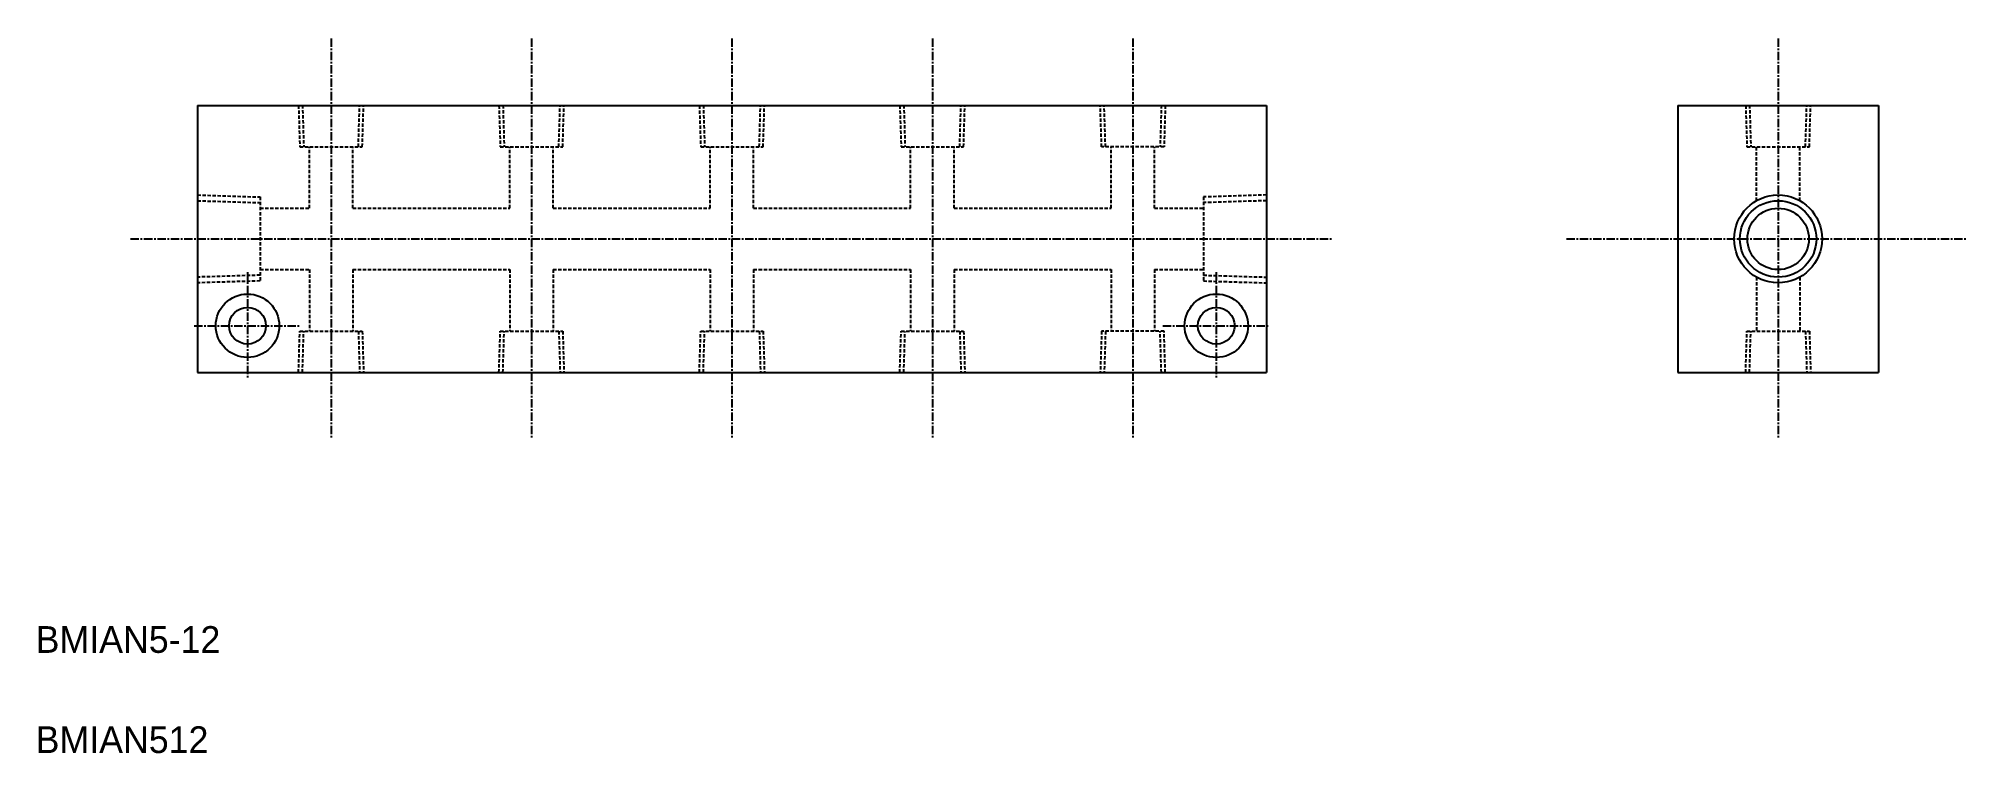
# Model space of a CAD drawing. Extents: x 1461 to 1749, y 128 to 235.
import ezdxf

# ---------------------------------------------------------------- set-up
doc = ezdxf.new("R2010")
doc.units = 0
doc.linetypes.add('CENTER', pattern=[2, 1.25, -0.25, 0.25, -0.25])
doc.linetypes.add('DASHED', pattern=[0.75, 0.5, -0.25])
doc.layers.get('0').update_dxf_attribs({"linetype": 'CONTINUOUS'})
doc.layers.add('CENTER', color=1, linetype='CENTER')

msp = doc.modelspace()

# ---------------------------------------------------------------- linework, layer by layer
at = {"color": 7, "linetype": 'CONTINUOUS'}
for p, q in [((1484.52, 224.55), (1644.52, 224.55)), ((1484.52, 224.55), (1484.52, 184.55)), ((1644.52, 224.55), (1644.52, 184.55)), ((1706.11, 224.55), (1706.11, 184.55)), ((1706.11, 224.55), (1736.11, 224.55)), ((1736.11, 224.55), (1736.11, 184.55)), ((1484.52, 184.55), (1644.52, 184.55)), ((1706.11, 184.55), (1736.11, 184.55))]:
    msp.add_line(p, q, dxfattribs=at)
at = {"color": 3, "linetype": 'DASHED'}
for p, q in [((1499.65, 224.55), (1499.85, 218.35)), ((1500.24, 224.57), (1500.43, 218.35)), ((1508.61, 218.35), (1508.8, 224.57)), ((1509.19, 218.35), (1509.38, 224.55)), ((1529.65, 224.55), (1529.85, 218.35)), ((1530.24, 224.57), (1530.43, 218.35)), ((1538.61, 218.35), (1538.8, 224.57)), ((1539.19, 218.35), (1539.38, 224.55)), ((1559.65, 224.55), (1559.85, 218.35)), ((1560.24, 224.57), (1560.43, 218.35)), ((1568.61, 218.35), (1568.8, 224.57)), ((1569.19, 218.35), (1569.38, 224.55)), ((1589.65, 224.55), (1589.85, 218.35)), ((1590.24, 224.57), (1590.43, 218.35)), ((1598.61, 218.35), (1598.8, 224.57)), ((1599.19, 218.35), (1599.38, 224.55)), ((1619.85, 218.35), (1619.65, 224.55)), ((1620.43, 218.35), (1620.24, 224.57)), ((1628.8, 224.57), (1628.61, 218.35)), ((1629.38, 224.55), (1629.19, 218.35)), ((1716.25, 224.55), (1716.44, 218.35)), ((1716.83, 224.57), (1717.02, 218.35)), ((1725.2, 218.35), (1725.39, 224.57)), ((1725.78, 218.35), (1725.98, 224.55)), ((1499.85, 218.35), (1509.19, 218.35)), ((1501.27, 209.15), (1501.27, 218.35)), ((1507.77, 209.15), (1507.77, 218.35)), ((1529.85, 218.35), (1539.19, 218.35)), ((1531.27, 209.15), (1531.27, 218.35)), ((1537.77, 209.15), (1537.77, 218.35)), ((1559.85, 218.35), (1569.19, 218.35)), ((1561.27, 209.15), (1561.27, 218.35)), ((1567.77, 209.15), (1567.77, 218.35)), ((1589.85, 218.35), (1599.19, 218.35)), ((1591.27, 209.15), (1591.27, 218.35)), ((1597.77, 209.15), (1597.77, 218.35)), ((1629.19, 218.35), (1619.85, 218.35)), ((1621.27, 209.15), (1621.27, 218.35)), ((1627.77, 209.15), (1627.77, 218.35)), ((1716.44, 218.35), (1725.78, 218.35)), ((1717.86, 210.27), (1717.86, 218.35)), ((1724.36, 210.27), (1724.36, 218.35)), ((1484.52, 211.13), (1493.92, 210.83)), ((1493.92, 210.83), (1493.92, 198.26)), ((1644.52, 211.13), (1635.12, 210.83)), ((1635.12, 210.83), (1635.12, 198.26)), ((1484.52, 210.27), (1493.92, 209.98)), ((1493.92, 209.15), (1501.27, 209.15)), ((1507.77, 209.15), (1531.27, 209.15)), ((1537.77, 209.15), (1561.27, 209.15)), ((1567.77, 209.15), (1591.27, 209.15)), ((1597.77, 209.15), (1621.27, 209.15)), ((1627.77, 209.15), (1635.12, 209.15)), ((1644.52, 210.27), (1635.12, 209.98)), ((1493.92, 199.95), (1501.27, 199.95)), ((1501.27, 199.95), (1501.27, 190.75)), ((1507.77, 199.95), (1507.77, 190.75)), ((1507.77, 199.95), (1531.27, 199.95)), ((1531.27, 199.95), (1531.27, 190.75)), ((1537.77, 199.95), (1561.27, 199.95)), ((1537.77, 199.95), (1537.77, 190.75)), ((1561.27, 199.95), (1561.27, 190.75)), ((1567.77, 199.95), (1567.77, 190.75)), ((1567.77, 199.95), (1591.27, 199.95)), ((1591.27, 199.95), (1591.27, 190.75)), ((1597.77, 199.95), (1621.27, 199.95)), ((1597.77, 199.95), (1597.77, 190.75)), ((1621.27, 199.95), (1621.27, 190.75)), ((1627.77, 199.95), (1627.77, 190.75)), ((1627.77, 199.95), (1635.12, 199.95)), ((1493.92, 199.12), (1484.52, 198.83)), ((1493.92, 198.26), (1484.52, 197.97)), ((1635.12, 199.12), (1644.52, 198.83)), ((1635.12, 198.26), (1644.52, 197.97)), ((1717.86, 198.83), (1717.86, 190.75)), ((1724.36, 198.83), (1724.36, 190.75)), ((1499.65, 184.55), (1499.85, 190.75)), ((1499.85, 190.75), (1509.19, 190.75)), ((1500.24, 184.53), (1500.43, 190.75)), ((1508.61, 190.75), (1508.8, 184.53)), ((1509.19, 190.75), (1509.38, 184.55)), ((1529.65, 184.55), (1529.85, 190.75)), ((1529.85, 190.75), (1539.19, 190.75)), ((1530.24, 184.53), (1530.43, 190.75)), ((1538.61, 190.75), (1538.8, 184.53)), ((1539.19, 190.75), (1539.38, 184.55)), ((1559.65, 184.55), (1559.85, 190.75)), ((1559.85, 190.75), (1569.19, 190.75)), ((1560.24, 184.53), (1560.43, 190.75)), ((1568.61, 190.75), (1568.8, 184.53)), ((1569.19, 190.75), (1569.38, 184.55)), ((1589.65, 184.55), (1589.85, 190.75)), ((1589.85, 190.75), (1599.19, 190.75)), ((1590.24, 184.53), (1590.43, 190.75)), ((1598.61, 190.75), (1598.8, 184.53)), ((1599.19, 190.75), (1599.38, 184.55)), ((1619.85, 190.75), (1619.65, 184.55)), ((1629.19, 190.75), (1619.85, 190.75)), ((1620.43, 190.75), (1620.24, 184.53)), ((1628.8, 184.53), (1628.61, 190.75)), ((1629.38, 184.55), (1629.19, 190.75)), ((1716.25, 184.55), (1716.44, 190.75)), ((1716.44, 190.75), (1725.78, 190.75)), ((1716.83, 184.53), (1717.02, 190.75)), ((1725.2, 190.75), (1725.39, 184.53)), ((1725.78, 190.75), (1725.98, 184.55))]:
    msp.add_line(p, q, dxfattribs=at)
at = {"color": 3, "linetype": 'CONTINUOUS'}
msp.add_circle((1721.11, 204.55), 6.58, dxfattribs=at)
at = {"color": 7, "linetype": 'CONTINUOUS'}
for centre, radius in [((1721.11, 204.55), 5.72), ((1721.11, 204.55), 4.6), ((1492.02, 191.55), 4.75), ((1492.02, 191.55), 2.75), ((1637.02, 191.55), 4.75), ((1637.02, 191.55), 2.75)]:
    msp.add_circle(centre, radius, dxfattribs=at)
at = {"layer": 'CENTER', "color": 1, "linetype": 'CENTER'}
for p, q in [((1504.52, 234.55), (1504.52, 174.55)), ((1534.52, 234.55), (1534.52, 174.55)), ((1564.52, 234.55), (1564.52, 174.55)), ((1594.52, 234.55), (1594.52, 174.55)), ((1624.52, 234.55), (1624.52, 174.55)), ((1721.11, 234.55), (1721.11, 174.55)), ((1474.52, 204.55), (1654.52, 204.55)), ((1689.44, 204.55), (1749.44, 204.55)), ((1492.02, 199.55), (1492.02, 183.55)), ((1637.02, 199.55), (1637.02, 183.55)), ((1484.02, 191.55), (1500.02, 191.55)), ((1629.02, 191.55), (1645.02, 191.55))]:
    msp.add_line(p, q, dxfattribs=at)

# ---------------------------------------------------------------- texts
at = {"color": 7, "linetype": 'CONTINUOUS'}
for s, p in [('BMIAN5-12', (1460.3, 142.57)), ('BMIAN512', (1460.3, 127.57))]:
    msp.add_text(s, height=4, dxfattribs=at).set_placement(p)

doc.saveas('drawing.dxf')
